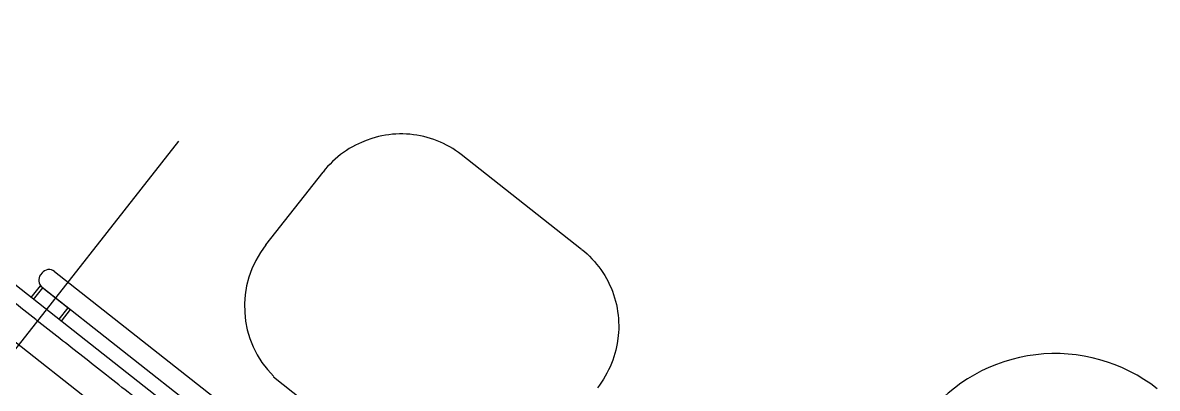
# Model space of a CAD drawing. Header units: millimetres. Extents: x 1145859089 to 1147511753, y -1047484727 to -1047247487.
# Drawn here: x 1146333116.8 to 1146333501.8, y -1047433318.1 to -1047433194.2 of the extents above; entities that cross this region are included whole.
import ezdxf
from ezdxf.xclip import XClip

# ---------------------------------------------------------------- set-up
doc = ezdxf.new("R2010")
doc.units = ezdxf.units.MM
doc.header["$LTSCALE"] = 100
doc.header["$MEASUREMENT"] = 0
doc.header["$XCLIPFRAME"] = 2
doc.linetypes.add('단지배치도$0$CENTER', pattern=[31, 30, -0.5, 0, -0.5])
doc.layers.get('0').update_dxf_attribs({"linetype": 'CONTINUOUS'})
doc.layers.add('XREF', color=135, linetype='CONTINUOUS')
doc.layers.add('단지배치도$0$W240910', color=135, linetype='CONTINUOUS')

# ---------------------------------------------------------------- blocks, each defined once
blk = doc.blocks.new('단지배치도$0$zw$9902')
at = {"layer": '단지배치도$0$W240910', "linetype": 'ByBlock', "ltscale": 20}
for p, q in [((64303.09, -61824.85), (64640.2, -62089.95)), ((64559.71, -61864.76), (64558.13, -61865.42)), ((64561.65, -61864.09), (64559.71, -61864.76)), ((64562.8, -61863.75), (64561.65, -61864.09)), ((64563.96, -61863.46), (64562.8, -61863.75)), ((64565.12, -61863.2), (64563.96, -61863.46)), ((64566.3, -61862.99), (64565.12, -61863.2)), ((64567.48, -61862.82), (64566.3, -61862.99)), ((64568.67, -61862.69), (64567.48, -61862.82)), ((64569.86, -61862.61), (64568.67, -61862.69)), ((64571.05, -61862.56), (64569.86, -61862.61)), ((64572.24, -61862.56), (64571.05, -61862.56)), ((64573.43, -61862.61), (64572.24, -61862.56)), ((64574.62, -61862.69), (64573.43, -61862.61)), ((64575.8, -61862.82), (64574.62, -61862.69)), ((64576.98, -61862.99), (64575.8, -61862.82)), ((64578.15, -61863.2), (64576.98, -61862.99)), ((64579.31, -61863.45), (64578.15, -61863.2)), ((64580.47, -61863.75), (64579.31, -61863.45)), ((64581.61, -61864.09), (64580.47, -61863.75)), ((64582.73, -61864.46), (64581.61, -61864.09)), ((64583.85, -61864.88), (64582.73, -61864.46)), ((64584.94, -61865.34), (64583.85, -61864.88)), ((64552.05, -61868.89), (64551.09, -61869.6)), ((64553.04, -61868.2), (64552.05, -61868.89)), ((64554.05, -61867.56), (64553.04, -61868.2)), ((64555.08, -61866.95), (64554.05, -61867.56)), ((64556.13, -61866.38), (64555.08, -61866.95)), ((64558.13, -61865.42), (64556.13, -61866.38)), ((64586.02, -61865.84), (64584.94, -61865.34)), ((64587.08, -61866.37), (64586.02, -61865.84)), ((64588.12, -61866.94), (64587.08, -61866.37)), ((64589.13, -61867.55), (64588.12, -61866.94)), ((64590.13, -61868.2), (64589.13, -61867.55)), ((64591.09, -61868.87), (64590.13, -61868.2)), ((64592.04, -61869.59), (64591.09, -61868.87)), ((64579.21, -62022.67), (64388.68, -61872.84)), ((64547.51, -61872.79), (64546.69, -61873.67)), ((64548.36, -61871.95), (64547.51, -61872.79)), ((64549.25, -61871.13), (64548.36, -61871.95)), ((64550.15, -61870.35), (64549.25, -61871.13)), ((64551.09, -61869.6), (64550.15, -61870.35)), ((64632.88, -61901.71), (64592.05, -61869.6)), ((64525.75, -61900.16), (64545.14, -61875.5)), ((64545.9, -61874.57), (64545.14, -61875.5)), ((64546.69, -61873.67), (64545.9, -61874.57)), ((64632.9, -61901.72), (64633.81, -61902.47)), ((64633.81, -61902.47), (64634.7, -61903.25)), ((64634.7, -61903.25), (64635.56, -61904.06)), ((64635.56, -61904.06), (64636.39, -61904.9)), ((64636.39, -61904.9), (64637.19, -61905.78)), ((64637.19, -61905.78), (64637.96, -61906.68)), ((64637.96, -61906.68), (64638.7, -61907.61)), ((64449.78, -61909.72), (64449.3, -61910.33)), ((64453.99, -61909.21), (64551.49, -61985.88)), ((64638.7, -61907.61), (64639.4, -61908.57)), ((64639.4, -61908.57), (64640.07, -61909.55)), ((64640.07, -61909.55), (64640.7, -61910.56)), ((64640.7, -61910.56), (64641.3, -61911.59)), ((64446.14, -61918.02), (64449.23, -61914.09)), ((64446.94, -61918.66), (64450.03, -61914.72)), ((64449.23, -61914.09), (64450.03, -61914.72)), ((64449.8, -61914.54), (64547.29, -61991.21)), ((64450.03, -61914.72), (64458.64, -61921.49)), ((64641.3, -61911.59), (64641.85, -61912.64)), ((64641.85, -61912.64), (64642.38, -61913.71)), ((64642.38, -61913.71), (64642.86, -61914.79)), ((64642.86, -61914.79), (64643.3, -61915.9)), ((64643.3, -61915.9), (64643.7, -61917.02)), ((64643.7, -61917.02), (64644.07, -61918.15)), ((64644.07, -61918.15), (64644.39, -61919.3)), ((64455.55, -61925.43), (64458.64, -61921.49)), ((64456.36, -61926.06), (64459.45, -61922.13)), ((64458.64, -61921.49), (64459.45, -61922.13)), ((64644.39, -61919.3), (64644.67, -61920.46)), ((64644.67, -61920.46), (64644.91, -61921.63)), ((64644.91, -61921.63), (64645.1, -61922.8)), ((64645.1, -61922.8), (64645.26, -61923.99)), ((64645.26, -61923.99), (64645.37, -61925.17)), ((64645.37, -61925.17), (64645.44, -61926.37)), ((64645.44, -61926.37), (64645.47, -61927.56)), ((64645.4, -61929.95), (64645.2, -61931.99)), ((64645.46, -61928.76), (64645.4, -61929.95)), ((64645.47, -61927.56), (64645.46, -61928.76)), ((64644.94, -61933.68), (64644.48, -61935.85)), ((64645.2, -61931.99), (64644.94, -61933.68)), ((64643.82, -61938.16), (64643.43, -61939.29)), ((64644.17, -61937.01), (64643.82, -61938.16)), ((64644.48, -61935.85), (64644.17, -61937.01)), ((64642.54, -61941.51), (64642.03, -61942.6)), ((64643, -61940.41), (64642.54, -61941.51)), ((64643.43, -61939.29), (64643, -61940.41)), ((64528.28, -61944.95), (64571.9, -61979.25)), ((64640.28, -61945.74), (64639.62, -61946.75)), ((64640.9, -61944.72), (64640.28, -61945.74)), ((64641.48, -61943.67), (64640.9, -61944.72)), ((64642.03, -61942.6), (64641.48, -61943.67)), ((64638.93, -61947.73), (64638.21, -61948.68)), ((64639.62, -61946.75), (64638.93, -61947.73))]:
    blk.add_line(p, q, dxfattribs=at)
at = {"layer": '단지배치도$0$W240910', "linetype": '단지배치도$0$CENTER', "ltscale": 50}
blk.add_line((64496.05, -61865.07), (64306.24, -62106.43), dxfattribs=at)
at = {"layer": '단지배치도$0$W240910', "linetype": 'ByBlock', "ltscale": 20}
for centre, radius, start, end in [((64451.66, -61912.18), 3, 141.8188, 231.8188), ((64452.14, -61911.57), 3, 51.8188, 141.8188), ((64793.6, -61993.04), 56, 51.8188, 141.8188)]:
    blk.add_arc(centre, radius, start, end, dxfattribs=at)
blk.add_ellipse((64551.87, -61920.7), major_axis=(20.81, 26.42), ratio=0.987979, start_param=1.571518, end_param=3.03594, dxfattribs=at)
blk.add_open_spline([(64579.33, -62029.05), (64449.78, -61927.18), (64382.45, -61874.23)], degree=2, dxfattribs=at)
blk = doc.blocks.new('단지배치도')
blk.add_blockref('단지배치도$0$zw$9902', (141034.19, 142437.16))

msp = doc.modelspace()

# ---------------------------------------------------------------- block references
at = {"layer": 'XREF'}
ref = msp.add_blockref('단지배치도', (1146127639.433662, -1047513806.462535), dxfattribs=at)
XClip(ref).set_block_clipping_path([(72982.4064819524, 34919.7593965302), (360382.4067475507, 255319.7593436702)])

doc.saveas('drawing.dxf')
